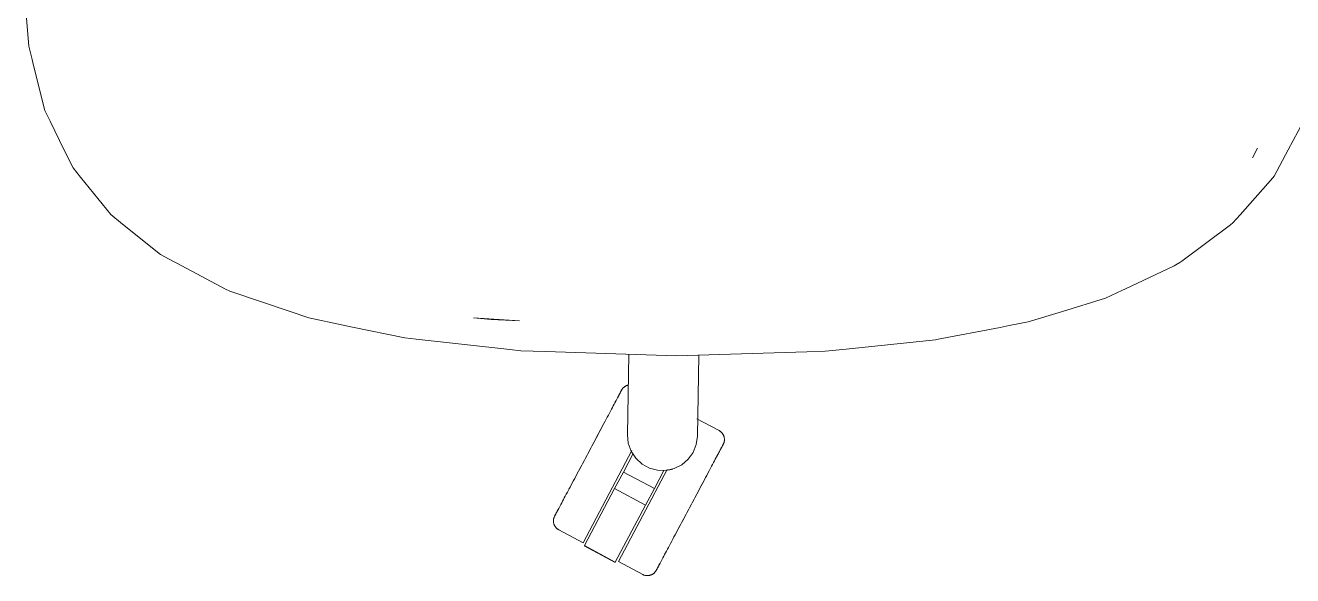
# Model space of a CAD drawing. Header units: millimetres. Extents: x 90978 to 295199, y -4084 to 97293.
# Drawn here: x 165574 to 166081, y 21513 to 21732 of the extents above; entities that cross this region are included whole.
import ezdxf

# ---------------------------------------------------------------- set-up
doc = ezdxf.new("R2010")
doc.units = ezdxf.units.MM
doc.header["$MEASUREMENT"] = 0
doc.layers.add('G-IMPT', color=8, linetype='CONTINUOUS', lineweight=9)
doc.layers.add('I-FURN', color=8, linetype='CONTINUOUS', lineweight=9)

msp = doc.modelspace()

# ---------------------------------------------------------------- linework, layer by layer
at = {"layer": 'G-IMPT'}
for p, q in [((165574.5, 21739.98), (165575.94, 21724.11)), ((165575.94, 21724.11), (165577.24, 21718.82)), ((165577.82, 21716.44), (165577.24, 21718.82)), ((165582.22, 21698.5), (165577.82, 21716.44)), ((165584.37, 21694.14), (165582.22, 21698.5)), ((165584.37, 21694.14), (165590.02, 21682.67)), ((166084.87, 21693.97), (166078.86, 21682.74)), ((165593.54, 21675.51), (165590.02, 21682.67)), ((166064.66, 21679.6), (166066.62, 21683.49)), ((166064.66, 21679.6), (166065.84, 21681.9)), ((166065.84, 21681.9), (166066.62, 21683.49)), ((166078.86, 21682.74), (166073.28, 21672.3)), ((165596.52, 21671.85), (165593.54, 21675.51)), ((165596.52, 21671.85), (165608.69, 21656.9)), ((166059.67, 21656.85), (166072.69, 21671.63)), ((166072.69, 21671.63), (166073.28, 21672.3)), ((165608.69, 21656.9), (165613.35, 21653.14)), ((166059.67, 21656.85), (166056.8, 21653.59)), ((165628.48, 21640.94), (165613.35, 21653.14)), ((166036.34, 21638.29), (166055.83, 21652.86)), ((166055.83, 21652.86), (166056.8, 21653.59)), ((165628.48, 21640.94), (165633.61, 21638.23)), ((165634.99, 21637.5), (165633.61, 21638.23)), ((165634.99, 21637.5), (165654.5, 21627.2)), ((166033.28, 21636.47), (166013.64, 21627.21)), ((166033.28, 21636.47), (166033.99, 21636.89)), ((166035.56, 21637.83), (166033.99, 21636.89)), ((166036.34, 21638.29), (166035.56, 21637.83)), ((165654.5, 21627.2), (165656.16, 21626.33)), ((165680.25, 21618.18), (165656.16, 21626.33)), ((166005.96, 21623.58), (165988.69, 21618.26)), ((166005.96, 21623.58), (166012.72, 21626.77)), ((166013.64, 21627.21), (166012.72, 21626.77)), ((165680.25, 21618.18), (165687.68, 21615.66)), ((165701.5, 21612.79), (165687.68, 21615.66)), ((165753.55, 21615.71), (165760.49, 21615.1)), ((165771.83, 21614.46), (165753.55, 21615.71)), ((165771.83, 21614.46), (165760.49, 21615.1)), ((165975.08, 21614.07), (165967.48, 21612.61)), ((165988.69, 21618.26), (165975.08, 21614.07)), ((165705.19, 21612.03), (165701.5, 21612.79)), ((165705.19, 21612.03), (165726.13, 21607.68)), ((165963.81, 21611.91), (165938.43, 21607.04)), ((165963.81, 21611.91), (165967.48, 21612.61)), ((165726.13, 21607.68), (165730.55, 21607.19)), ((165767.99, 21603.06), (165730.55, 21607.19)), ((165937.97, 21606.95), (165900.98, 21603.13)), ((165937.97, 21606.95), (165938.43, 21607.04)), ((165767.99, 21603.06), (165772.36, 21602.58)), ((165782.3, 21602.26), (165772.36, 21602.58)), ((165782.3, 21602.26), (165834.49, 21600.55)), ((165834.49, 21600.55), (165886.65, 21602.17)), ((165886.65, 21602.17), (165893.91, 21602.4)), ((165900.98, 21603.13), (165893.91, 21602.4))]:
    msp.add_line(p, q, dxfattribs=at)
at = {"layer": 'I-FURN'}
for p, q in [((165814.97, 21568.98), (165815.53, 21601.17)), ((165843.51, 21600.83), (165842.95, 21568.49)), ((165813.64, 21588.06), (165813.77, 21588.16)), ((165813.77, 21588.16), (165813.9, 21588.26)), ((165813.9, 21588.26), (165814.03, 21588.35)), ((165814.03, 21588.35), (165814.17, 21588.43)), ((165814.17, 21588.43), (165814.31, 21588.51)), ((165814.31, 21588.51), (165814.46, 21588.58)), ((165814.46, 21588.58), (165814.6, 21588.64)), ((165814.6, 21588.64), (165814.75, 21588.7)), ((165814.75, 21588.7), (165814.91, 21588.76)), ((165814.91, 21588.76), (165815.06, 21588.81)), ((165815.06, 21588.81), (165815.22, 21588.85)), ((165815.22, 21588.85), (165815.37, 21588.88)), ((165810.43, 21582.69), (165810.71, 21583.23)), ((165810.86, 21583.5), (165810.58, 21582.99)), ((165810.71, 21583.23), (165810.98, 21583.73)), ((165811.11, 21583.99), (165810.86, 21583.5)), ((165810.98, 21583.73), (165811.22, 21584.2)), ((165811.35, 21584.43), (165811.11, 21583.99)), ((165811.22, 21584.2), (165811.45, 21584.63)), ((165811.57, 21584.84), (165811.35, 21584.43)), ((165811.45, 21584.63), (165811.66, 21585.02)), ((165811.77, 21585.22), (165811.57, 21584.84)), ((165811.66, 21585.02), (165811.85, 21585.38)), ((165811.94, 21585.55), (165811.77, 21585.22)), ((165811.85, 21585.38), (165812.02, 21585.69)), ((165812.1, 21585.85), (165811.94, 21585.55)), ((165812.02, 21585.69), (165812.17, 21585.97)), ((165812.24, 21586.11), (165812.1, 21585.85)), ((165812.17, 21585.97), (165812.3, 21586.21)), ((165812.36, 21586.33), (165812.24, 21586.11)), ((165812.3, 21586.21), (165812.4, 21586.41)), ((165812.45, 21586.51), (165812.36, 21586.33)), ((165812.4, 21586.41), (165812.49, 21586.58)), ((165812.53, 21586.65), (165812.45, 21586.51)), ((165812.49, 21586.58), (165812.55, 21586.7)), ((165812.58, 21586.75), (165812.53, 21586.65)), ((165812.55, 21586.7), (165812.6, 21586.78)), ((165812.61, 21586.81), (165812.58, 21586.75)), ((165812.6, 21586.78), (165812.62, 21586.82)), ((165812.62, 21586.83), (165812.61, 21586.81)), ((165812.62, 21586.83), (165812.7, 21586.97)), ((165812.62, 21586.82), (165812.62, 21586.83)), ((165812.7, 21586.97), (165812.79, 21587.11)), ((165812.79, 21587.11), (165812.88, 21587.24)), ((165812.88, 21587.24), (165812.97, 21587.37)), ((165812.97, 21587.37), (165813.07, 21587.5)), ((165813.07, 21587.5), (165813.18, 21587.62)), ((165813.18, 21587.62), (165813.28, 21587.74)), ((165813.28, 21587.74), (165813.4, 21587.85)), ((165813.4, 21587.85), (165813.52, 21587.96)), ((165813.52, 21587.96), (165813.64, 21588.06)), ((165808.18, 21578.47), (165807.77, 21577.71)), ((165808.57, 21579.2), (165808.18, 21578.47)), ((165808.95, 21579.91), (165808.57, 21579.2)), ((165809.31, 21580.59), (165808.95, 21579.91)), ((165809.65, 21581.24), (165809.31, 21580.59)), ((165809.98, 21581.85), (165809.65, 21581.24)), ((165810.29, 21582.44), (165809.98, 21581.85)), ((165810.12, 21582.13), (165810.43, 21582.69)), ((165810.58, 21582.99), (165810.29, 21582.44)), ((165804.82, 21572.15), (165805.3, 21573.06)), ((165805.56, 21573.54), (165805.08, 21572.64)), ((165806.02, 21574.42), (165805.56, 21573.54)), ((165806.48, 21575.27), (165806.02, 21574.42)), ((165806.92, 21576.11), (165806.48, 21575.27)), ((165807.35, 21576.92), (165806.92, 21576.11)), ((165807.77, 21577.71), (165807.35, 21576.92)), ((165851.57, 21570.68), (165842.73, 21575.38)), ((165802.57, 21567.93), (165802.05, 21566.95)), ((165802.29, 21567.4), (165802.81, 21568.38)), ((165803.09, 21568.9), (165802.57, 21567.93)), ((165802.81, 21568.38), (165803.32, 21569.34)), ((165803.6, 21569.85), (165803.09, 21568.9)), ((165803.32, 21569.34), (165803.83, 21570.29)), ((165804.1, 21570.8), (165803.6, 21569.85)), ((165803.83, 21570.29), (165804.33, 21571.23)), ((165804.6, 21571.73), (165804.1, 21570.8)), ((165804.33, 21571.23), (165804.82, 21572.15)), ((165805.08, 21572.64), (165804.6, 21571.73)), ((165815.32, 21565.63), (165814.97, 21568.98)), ((165842.95, 21568.49), (165842.48, 21565.15)), ((165851.57, 21570.68), (165851.71, 21570.6)), ((165851.71, 21570.6), (165851.85, 21570.52)), ((165851.85, 21570.52), (165851.98, 21570.43)), ((165851.98, 21570.43), (165852.12, 21570.34)), ((165852.12, 21570.34), (165852.24, 21570.24)), ((165852.24, 21570.24), (165852.36, 21570.13)), ((165852.36, 21570.13), (165852.48, 21570.02)), ((165852.48, 21570.02), (165852.6, 21569.91)), ((165852.6, 21569.91), (165852.7, 21569.79)), ((165852.7, 21569.79), (165852.81, 21569.66)), ((165852.81, 21569.66), (165852.91, 21569.54)), ((165852.91, 21569.54), (165853, 21569.41)), ((165853, 21569.41), (165853.09, 21569.27)), ((165853.09, 21569.27), (165853.17, 21569.13)), ((165853.17, 21569.13), (165853.25, 21568.99)), ((165853.25, 21568.99), (165853.32, 21568.85)), ((165853.32, 21568.85), (165853.39, 21568.7)), ((165853.39, 21568.7), (165853.45, 21568.55)), ((165853.45, 21568.55), (165853.5, 21568.4)), ((165853.5, 21568.4), (165853.55, 21568.25)), ((165853.55, 21568.25), (165853.59, 21568.09)), ((165853.59, 21568.09), (165853.63, 21567.93)), ((165853.63, 21567.93), (165853.66, 21567.77)), ((165799.94, 21562.97), (165799.4, 21561.96)), ((165799.65, 21562.42), (165800.18, 21563.43)), ((165800.47, 21563.97), (165799.94, 21562.97)), ((165800.18, 21563.43), (165800.71, 21564.43)), ((165801, 21564.97), (165800.47, 21563.97)), ((165800.71, 21564.43), (165801.24, 21565.43)), ((165801.53, 21565.96), (165801, 21564.97)), ((165801.24, 21565.43), (165801.77, 21566.42)), ((165802.05, 21566.95), (165801.53, 21565.96)), ((165801.77, 21566.42), (165802.29, 21567.4)), ((165816.46, 21562.45), (165815.32, 21565.63)), ((165842.48, 21565.15), (165841.23, 21562.02)), ((165851.84, 21562.6), (165852.07, 21563.03)), ((165852.18, 21563.25), (165851.97, 21562.84)), ((165852.07, 21563.03), (165852.28, 21563.42)), ((165852.38, 21563.62), (165852.18, 21563.25)), ((165852.28, 21563.42), (165852.47, 21563.78)), ((165852.56, 21563.96), (165852.38, 21563.62)), ((165852.47, 21563.78), (165852.64, 21564.1)), ((165852.72, 21564.25), (165852.56, 21563.96)), ((165852.64, 21564.1), (165852.78, 21564.38)), ((165852.86, 21564.51), (165852.72, 21564.25)), ((165852.78, 21564.38), (165852.91, 21564.62)), ((165852.97, 21564.73), (165852.86, 21564.51)), ((165852.91, 21564.62), (165853.02, 21564.82)), ((165853.07, 21564.91), (165852.97, 21564.73)), ((165853.02, 21564.82), (165853.11, 21564.98)), ((165853.14, 21565.05), (165853.07, 21564.91)), ((165853.11, 21564.98), (165853.17, 21565.1)), ((165853.2, 21565.15), (165853.14, 21565.05)), ((165853.17, 21565.1), (165853.21, 21565.18)), ((165853.23, 21565.21), (165853.2, 21565.15)), ((165853.21, 21565.18), (165853.24, 21565.23)), ((165853.24, 21565.23), (165853.23, 21565.21)), ((165853.26, 21565.27), (165853.24, 21565.23)), ((165853.24, 21565.23), (165853.24, 21565.23)), ((165853.33, 21565.42), (165853.26, 21565.27)), ((165853.4, 21565.56), (165853.33, 21565.42)), ((165853.46, 21565.71), (165853.4, 21565.56)), ((165853.51, 21565.86), (165853.46, 21565.71)), ((165853.56, 21566.02), (165853.51, 21565.86)), ((165853.6, 21566.17), (165853.56, 21566.02)), ((165853.63, 21566.33), (165853.6, 21566.17)), ((165853.66, 21566.49), (165853.63, 21566.33)), ((165853.66, 21567.77), (165853.68, 21567.61)), ((165853.68, 21566.65), (165853.66, 21566.49)), ((165853.68, 21567.61), (165853.7, 21567.45)), ((165853.7, 21566.81), (165853.68, 21566.65)), ((165853.7, 21567.45), (165853.71, 21567.29)), ((165853.71, 21566.97), (165853.7, 21566.81)), ((165853.71, 21567.29), (165853.71, 21567.13)), ((165853.71, 21567.13), (165853.71, 21566.97)), ((165797.27, 21557.95), (165796.74, 21556.96)), ((165796.99, 21557.42), (165797.51, 21558.41)), ((165816.78, 21562.7), (165797.24, 21525.95)), ((165797.8, 21558.95), (165797.27, 21557.95)), ((165797.51, 21558.41), (165798.05, 21559.41)), ((165798.33, 21559.95), (165797.8, 21558.95)), ((165798.05, 21559.41), (165798.58, 21560.41)), ((165798.87, 21560.96), (165798.33, 21559.95)), ((165798.58, 21560.41), (165799.11, 21561.42)), ((165799.4, 21561.96), (165798.87, 21560.96)), ((165799.11, 21561.42), (165799.65, 21562.42)), ((165813.38, 21554.18), (165817.18, 21561.32)), ((165818.32, 21559.64), (165816.46, 21562.45)), ((165820.81, 21557.36), (165818.32, 21559.64)), ((165839.27, 21559.28), (165836.7, 21557.09)), ((165841.23, 21562.02), (165839.27, 21559.28)), ((165848.98, 21557.21), (165849.36, 21557.94)), ((165849.36, 21557.94), (165849.73, 21558.63)), ((165849.73, 21558.63), (165850.08, 21559.29)), ((165850.08, 21559.29), (165850.42, 21559.93)), ((165850.42, 21559.93), (165850.74, 21560.53)), ((165850.9, 21560.84), (165850.59, 21560.26)), ((165850.74, 21560.53), (165851.04, 21561.1)), ((165851.2, 21561.39), (165850.9, 21560.84)), ((165851.04, 21561.1), (165851.33, 21561.63)), ((165851.47, 21561.91), (165851.2, 21561.39)), ((165851.33, 21561.63), (165851.59, 21562.14)), ((165851.73, 21562.39), (165851.47, 21561.91)), ((165851.59, 21562.14), (165851.84, 21562.6)), ((165851.97, 21562.84), (165851.73, 21562.39)), ((165794.68, 21553.09), (165794.19, 21552.15)), ((165794.41, 21552.58), (165794.92, 21553.53)), ((165795.19, 21554.04), (165794.68, 21553.09)), ((165794.92, 21553.53), (165795.43, 21554.48)), ((165795.7, 21555), (165795.19, 21554.04)), ((165795.43, 21554.48), (165795.94, 21555.45)), ((165796.22, 21555.98), (165795.7, 21555)), ((165795.94, 21555.45), (165796.46, 21556.43)), ((165796.74, 21556.96), (165796.22, 21555.98)), ((165796.46, 21556.43), (165796.99, 21557.42)), ((165809.85, 21547.54), (165813.38, 21554.18)), ((165830.89, 21555.16), (165811.37, 21518.44)), ((165825.75, 21547.61), (165813.38, 21554.18)), ((165823.77, 21555.74), (165820.81, 21557.36)), ((165827.03, 21554.88), (165823.77, 21555.74)), ((165829.54, 21554.75), (165825.75, 21547.61)), ((165830.4, 21554.82), (165827.03, 21554.88)), ((165833.69, 21555.57), (165830.4, 21554.82)), ((165836.7, 21557.09), (165833.69, 21555.57)), ((165846.64, 21552.82), (165846.17, 21551.94)), ((165846.39, 21552.35), (165846.85, 21553.22)), ((165847.09, 21553.68), (165846.64, 21552.82)), ((165846.85, 21553.22), (165847.3, 21554.06)), ((165847.54, 21554.51), (165847.09, 21553.68)), ((165847.3, 21554.06), (165847.74, 21554.89)), ((165847.74, 21554.89), (165848.16, 21555.69)), ((165848.16, 21555.69), (165848.58, 21556.46)), ((165848.58, 21556.46), (165848.98, 21557.21)), ((165791.83, 21547.72), (165791.39, 21546.9)), ((165791.59, 21547.27), (165792.04, 21548.11)), ((165792.28, 21548.57), (165791.83, 21547.72)), ((165792.04, 21548.11), (165792.49, 21548.97)), ((165792.74, 21549.44), (165792.28, 21548.57)), ((165792.49, 21548.97), (165792.96, 21549.84)), ((165793.21, 21550.32), (165792.74, 21549.44)), ((165792.96, 21549.84), (165793.43, 21550.74)), ((165793.7, 21551.23), (165793.21, 21550.32)), ((165793.43, 21550.74), (165793.92, 21551.65)), ((165794.19, 21552.15), (165793.7, 21551.23)), ((165793.92, 21551.65), (165794.41, 21552.58)), ((165843.43, 21546.78), (165843.94, 21547.74)), ((165844.21, 21548.26), (165843.71, 21547.3)), ((165843.94, 21547.74), (165844.45, 21548.7)), ((165844.72, 21549.2), (165844.21, 21548.26)), ((165844.45, 21548.7), (165844.94, 21549.63)), ((165845.21, 21550.13), (165844.72, 21549.2)), ((165844.94, 21549.63), (165845.44, 21550.56)), ((165845.7, 21551.05), (165845.21, 21550.13)), ((165845.44, 21550.56), (165845.92, 21551.46)), ((165846.17, 21551.94), (165845.7, 21551.05)), ((165845.92, 21551.46), (165846.39, 21552.35)), ((165789.4, 21543.15), (165789.05, 21542.49)), ((165789.77, 21543.85), (165789.4, 21543.15)), ((165790.15, 21544.57), (165789.77, 21543.85)), ((165790.55, 21545.32), (165790.15, 21544.57)), ((165790.97, 21546.1), (165790.55, 21545.32)), ((165791.39, 21546.9), (165790.97, 21546.1)), ((165797.78, 21524.83), (165809.85, 21547.54)), ((165822.22, 21540.97), (165809.85, 21547.54)), ((165825.75, 21547.61), (165822.22, 21540.97)), ((165840.8, 21541.83), (165841.33, 21542.83)), ((165841.62, 21543.37), (165841.09, 21542.37)), ((165841.33, 21542.83), (165841.86, 21543.83)), ((165842.14, 21544.37), (165841.62, 21543.37)), ((165841.86, 21543.83), (165842.39, 21544.82)), ((165842.67, 21545.35), (165842.14, 21544.37)), ((165842.39, 21544.82), (165842.91, 21545.81)), ((165843.19, 21546.33), (165842.67, 21545.35)), ((165842.91, 21545.81), (165843.43, 21546.78)), ((165843.71, 21547.3), (165843.19, 21546.33)), ((165786.27, 21537.27), (165786.41, 21537.53)), ((165786.5, 21537.69), (165786.35, 21537.41)), ((165786.41, 21537.53), (165786.57, 21537.83)), ((165786.66, 21538.01), (165786.5, 21537.69)), ((165786.57, 21537.83), (165786.75, 21538.16)), ((165786.85, 21538.36), (165786.66, 21538.01)), ((165786.75, 21538.16), (165786.95, 21538.54)), ((165787.06, 21538.75), (165786.85, 21538.36)), ((165786.95, 21538.54), (165787.16, 21538.95)), ((165787.29, 21539.18), (165787.06, 21538.75)), ((165787.16, 21538.95), (165787.4, 21539.39)), ((165787.54, 21539.65), (165787.29, 21539.18)), ((165787.4, 21539.39), (165787.66, 21539.88)), ((165787.8, 21540.15), (165787.54, 21539.65)), ((165787.66, 21539.88), (165787.93, 21540.39)), ((165788.09, 21540.69), (165787.8, 21540.15)), ((165787.93, 21540.39), (165788.23, 21540.94)), ((165788.39, 21541.25), (165788.09, 21540.69)), ((165788.23, 21540.94), (165788.54, 21541.53)), ((165788.71, 21541.86), (165788.39, 21541.25)), ((165789.05, 21542.49), (165788.71, 21541.86)), ((165822.22, 21540.97), (165810.14, 21518.26)), ((165838.13, 21536.82), (165838.66, 21537.82)), ((165838.95, 21538.36), (165838.42, 21537.36)), ((165838.66, 21537.82), (165839.19, 21538.82)), ((165839.48, 21539.36), (165838.95, 21538.36)), ((165839.19, 21538.82), (165839.73, 21539.82)), ((165840.02, 21540.37), (165839.48, 21539.36)), ((165839.73, 21539.82), (165840.26, 21540.83)), ((165840.55, 21541.37), (165840.02, 21540.37)), ((165840.26, 21540.83), (165840.8, 21541.83)), ((165841.09, 21542.37), (165840.55, 21541.37)), ((165785.42, 21534.81), (165785.43, 21534.97)), ((165785.42, 21534.65), (165785.42, 21534.81)), ((165785.42, 21534.49), (165785.42, 21534.65)), ((165785.43, 21534.33), (165785.42, 21534.49)), ((165785.43, 21534.97), (165785.45, 21535.14)), ((165785.45, 21534.17), (165785.43, 21534.33)), ((165785.45, 21535.14), (165785.47, 21535.29)), ((165785.47, 21534.01), (165785.45, 21534.17)), ((165785.47, 21535.29), (165785.5, 21535.45)), ((165785.5, 21533.85), (165785.47, 21534.01)), ((165785.5, 21535.45), (165785.53, 21535.61)), ((165785.54, 21533.69), (165785.5, 21533.85)), ((165785.53, 21535.61), (165785.57, 21535.77)), ((165785.58, 21533.54), (165785.54, 21533.69)), ((165785.57, 21535.77), (165785.62, 21535.92)), ((165785.63, 21533.39), (165785.58, 21533.54)), ((165785.62, 21535.92), (165785.68, 21536.07)), ((165785.68, 21533.23), (165785.63, 21533.39)), ((165785.68, 21536.07), (165785.73, 21536.22)), ((165785.74, 21533.08), (165785.68, 21533.23)), ((165785.73, 21536.22), (165785.8, 21536.37)), ((165785.81, 21532.94), (165785.74, 21533.08)), ((165785.8, 21536.37), (165785.87, 21536.51)), ((165785.88, 21532.79), (165785.81, 21532.94)), ((165785.87, 21536.51), (165785.89, 21536.55)), ((165785.96, 21532.65), (165785.88, 21532.79)), ((165785.92, 21536.6), (165785.89, 21536.56)), ((165785.89, 21536.55), (165785.9, 21536.57)), ((165785.89, 21536.56), (165785.89, 21536.55)), ((165785.9, 21536.57), (165785.93, 21536.63)), ((165785.96, 21536.68), (165785.92, 21536.6)), ((165785.93, 21536.63), (165785.99, 21536.73)), ((165786.03, 21536.8), (165785.96, 21536.68)), ((165786.04, 21532.51), (165785.96, 21532.65)), ((165785.99, 21536.73), (165786.06, 21536.87)), ((165786.11, 21536.97), (165786.03, 21536.8)), ((165786.13, 21532.38), (165786.04, 21532.51)), ((165786.06, 21536.87), (165786.16, 21537.05)), ((165786.22, 21537.17), (165786.11, 21536.97)), ((165786.16, 21537.05), (165786.27, 21537.27)), ((165786.35, 21537.41), (165786.22, 21537.17)), ((165835.53, 21531.93), (165836.04, 21532.89)), ((165836.32, 21533.41), (165835.81, 21532.45)), ((165836.04, 21532.89), (165836.56, 21533.86)), ((165836.84, 21534.38), (165836.32, 21533.41)), ((165836.56, 21533.86), (165837.08, 21534.83)), ((165837.36, 21535.37), (165836.84, 21534.38)), ((165837.08, 21534.83), (165837.6, 21535.82)), ((165837.89, 21536.36), (165837.36, 21535.37)), ((165837.6, 21535.82), (165838.13, 21536.82)), ((165838.42, 21537.36), (165837.89, 21536.36)), ((165786.22, 21532.25), (165786.13, 21532.38)), ((165786.32, 21532.12), (165786.22, 21532.25)), ((165786.43, 21532), (165786.32, 21532.12)), ((165786.53, 21531.88), (165786.43, 21532)), ((165786.65, 21531.76), (165786.53, 21531.88)), ((165786.77, 21531.65), (165786.65, 21531.76)), ((165786.89, 21531.55), (165786.77, 21531.65)), ((165787.02, 21531.45), (165786.89, 21531.55)), ((165787.15, 21531.35), (165787.02, 21531.45)), ((165787.28, 21531.27), (165787.15, 21531.35)), ((165787.42, 21531.18), (165787.28, 21531.27)), ((165787.56, 21531.1), (165787.42, 21531.18)), ((165787.56, 21531.1), (165797.24, 21525.95)), ((165833.11, 21527.37), (165833.57, 21528.25)), ((165833.57, 21528.25), (165834.05, 21529.14)), ((165834.31, 21529.63), (165833.83, 21528.73)), ((165834.05, 21529.14), (165834.54, 21530.06)), ((165834.8, 21530.56), (165834.31, 21529.63)), ((165834.54, 21530.06), (165835.03, 21530.99)), ((165835.3, 21531.49), (165834.8, 21530.56)), ((165835.03, 21530.99), (165835.53, 21531.93)), ((165835.81, 21532.45), (165835.3, 21531.49)), ((165797.69, 21524.66), (165810.05, 21518.09)), ((165810.14, 21518.26), (165797.78, 21524.83)), ((165830.19, 21521.87), (165830.56, 21522.58)), ((165830.56, 21522.58), (165830.95, 21523.32)), ((165830.95, 21523.32), (165831.36, 21524.08)), ((165831.36, 21524.08), (165831.78, 21524.87)), ((165831.78, 21524.87), (165832.21, 21525.68)), ((165832.21, 21525.68), (165832.65, 21526.51)), ((165832.65, 21526.51), (165833.11, 21527.37)), ((165811.37, 21518.44), (165821.06, 21513.29)), ((165827.56, 21516.94), (165827.78, 21517.35)), ((165827.91, 21517.59), (165827.68, 21517.16)), ((165827.78, 21517.35), (165828.02, 21517.8)), ((165828.15, 21518.05), (165827.91, 21517.59)), ((165828.02, 21517.8), (165828.27, 21518.28)), ((165828.42, 21518.55), (165828.15, 21518.05)), ((165828.27, 21518.28), (165828.55, 21518.8)), ((165828.7, 21519.09), (165828.42, 21518.55)), ((165828.55, 21518.8), (165828.84, 21519.35)), ((165829.01, 21519.66), (165828.7, 21519.09)), ((165828.84, 21519.35), (165829.15, 21519.93)), ((165829.15, 21519.93), (165829.48, 21520.55)), ((165829.48, 21520.55), (165829.82, 21521.2)), ((165829.82, 21521.2), (165830.19, 21521.87)), ((165821.1, 21513.27), (165821.06, 21513.29)), ((165821.24, 21513.2), (165821.1, 21513.27)), ((165821.39, 21513.13), (165821.24, 21513.2)), ((165821.54, 21513.07), (165821.39, 21513.13)), ((165821.69, 21513.02), (165821.54, 21513.07)), ((165821.84, 21512.97), (165821.69, 21513.02)), ((165822, 21512.93), (165821.84, 21512.97)), ((165822.16, 21512.9), (165822, 21512.93)), ((165822.32, 21512.87), (165822.16, 21512.9)), ((165822.47, 21512.85), (165822.32, 21512.87)), ((165822.64, 21512.83), (165822.47, 21512.85)), ((165822.8, 21512.82), (165822.64, 21512.83)), ((165822.96, 21512.82), (165822.8, 21512.82)), ((165823.12, 21512.82), (165822.96, 21512.82)), ((165823.28, 21512.83), (165823.12, 21512.82)), ((165823.44, 21512.85), (165823.28, 21512.83)), ((165823.6, 21512.87), (165823.44, 21512.85)), ((165823.76, 21512.9), (165823.6, 21512.87)), ((165823.92, 21512.94), (165823.76, 21512.9)), ((165824.07, 21512.98), (165823.92, 21512.94)), ((165824.22, 21513.03), (165824.07, 21512.98)), ((165824.38, 21513.08), (165824.22, 21513.03)), ((165824.53, 21513.14), (165824.38, 21513.08)), ((165824.67, 21513.21), (165824.53, 21513.14)), ((165824.82, 21513.28), (165824.67, 21513.21)), ((165824.96, 21513.36), (165824.82, 21513.28)), ((165825.1, 21513.44), (165824.96, 21513.36)), ((165825.23, 21513.53), (165825.1, 21513.44)), ((165825.36, 21513.62), (165825.23, 21513.53)), ((165825.49, 21513.72), (165825.36, 21513.62)), ((165825.61, 21513.83), (165825.49, 21513.72)), ((165825.73, 21513.93), (165825.61, 21513.83)), ((165825.85, 21514.05), (165825.73, 21513.93)), ((165825.96, 21514.17), (165825.85, 21514.05)), ((165826.06, 21514.29), (165825.96, 21514.17)), ((165826.16, 21514.41), (165826.06, 21514.29)), ((165826.26, 21514.54), (165826.16, 21514.41)), ((165826.34, 21514.68), (165826.26, 21514.54)), ((165826.43, 21514.82), (165826.34, 21514.68)), ((165826.51, 21514.96), (165826.43, 21514.82)), ((165826.53, 21515.01), (165826.51, 21514.96)), ((165826.51, 21514.96), (165826.52, 21514.98)), ((165826.51, 21514.96), (165826.51, 21514.96)), ((165826.52, 21514.98), (165826.55, 21515.04)), ((165826.58, 21515.09), (165826.53, 21515.01)), ((165826.55, 21515.04), (165826.6, 21515.14)), ((165826.64, 21515.21), (165826.58, 21515.09)), ((165826.6, 21515.14), (165826.68, 21515.28)), ((165826.73, 21515.37), (165826.64, 21515.21)), ((165826.68, 21515.28), (165826.77, 21515.46)), ((165826.83, 21515.57), (165826.73, 21515.37)), ((165826.77, 21515.46), (165826.89, 21515.68)), ((165826.96, 21515.81), (165826.83, 21515.57)), ((165826.89, 21515.68), (165827.03, 21515.94)), ((165827.11, 21516.09), (165826.96, 21515.81)), ((165827.03, 21515.94), (165827.19, 21516.23)), ((165827.28, 21516.41), (165827.11, 21516.09)), ((165827.19, 21516.23), (165827.36, 21516.57)), ((165827.47, 21516.77), (165827.28, 21516.41)), ((165827.36, 21516.57), (165827.56, 21516.94)), ((165827.68, 21517.16), (165827.47, 21516.77))]:
    msp.add_line(p, q, dxfattribs=at)
msp.add_arc((165828.95, 21568.55), 13.81, 282.3473, 287.336, dxfattribs=at)
msp.add_open_spline([(165832.6, 21555.23), (165832.18, 21555.11), (165831.74, 21555.04), (165831.31, 21554.98)], degree=3, dxfattribs=at)

doc.saveas('drawing.dxf')
